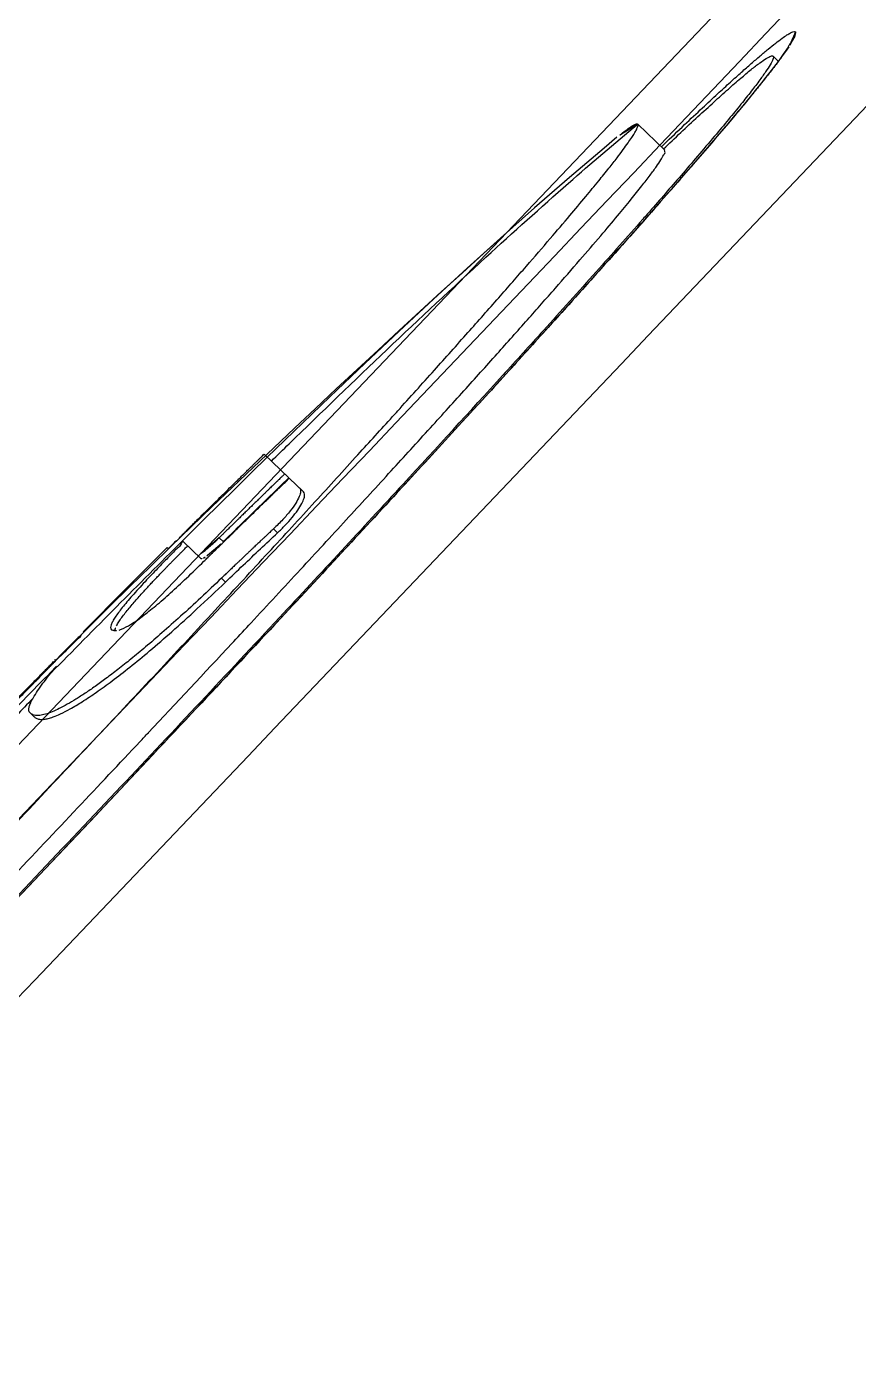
# Model space of a CAD drawing. Header units: millimetres. Extents: x 1145859089 to 1147511753, y -1047484727 to -1047247487.
# Drawn here: x 1146991962 to 1146991995.9, y -1047436506.9 to -1047436452.2 of the extents above; entities that cross this region are included whole.
import ezdxf
from ezdxf.xclip import XClip

# ---------------------------------------------------------------- set-up
doc = ezdxf.new("R2010")
doc.units = ezdxf.units.MM
doc.header["$LTSCALE"] = 100
doc.header["$MEASUREMENT"] = 0
doc.header["$XCLIPFRAME"] = 2
doc.layers.get('0').update_dxf_attribs({"linetype": 'CONTINUOUS'})
doc.layers.add('XREF', color=135, linetype='CONTINUOUS')
doc.layers.add('단지배치도$0$W240910', color=135, linetype='CONTINUOUS')

# ---------------------------------------------------------------- blocks, each defined once
blk = doc.blocks.new('단지배치도$0$zw$9902')
at = {"layer": '단지배치도$0$W240910', "linetype": 'ByBlock', "ltscale": 20}
for p, q in [((62174.21, -65162.678), (62288.069, -65043.262)), ((62253.599, -65083.978), (62253.567, -65084.022)), ((62253.629, -65083.935), (62253.599, -65083.978)), ((62253.657, -65083.893), (62253.629, -65083.935)), ((62253.684, -65083.854), (62253.657, -65083.893)), ((62253.709, -65083.817), (62253.684, -65083.854)), ((62253.733, -65083.782), (62253.709, -65083.817)), ((62253.754, -65083.748), (62253.733, -65083.782)), ((62253.775, -65083.717), (62253.754, -65083.748)), ((62253.793, -65083.688), (62253.775, -65083.717)), ((62253.81, -65083.661), (62253.793, -65083.688)), ((62253.825, -65083.636), (62253.81, -65083.661)), ((62253.839, -65083.613), (62253.825, -65083.636)), ((62253.85, -65083.593), (62253.839, -65083.613)), ((62253.861, -65083.575), (62253.85, -65083.593)), ((62253.869, -65083.56), (62253.861, -65083.575)), ((62253.876, -65083.547), (62253.869, -65083.56)), ((62253.881, -65083.537), (62253.876, -65083.547)), ((62253.884, -65083.53), (62253.881, -65083.537)), ((62253.886, -65083.527), (62253.884, -65083.53)), ((62253.886, -65083.527), (62253.886, -65083.527)), ((62253.208, -65084.507), (62253.111, -65084.633)), ((62253.19, -65084.048), (62253.402, -65084.249)), ((62253.299, -65084.387), (62253.208, -65084.507)), ((62253.384, -65084.274), (62253.299, -65084.387)), ((62253.462, -65084.168), (62253.384, -65084.274)), ((62253.534, -65084.069), (62253.462, -65084.168)), ((62253.567, -65084.022), (62253.534, -65084.069)), ((62252.896, -65084.909), (62252.716, -65085.135)), ((62253.007, -65084.767), (62252.896, -65084.909)), ((62253.111, -65084.633), (62253.007, -65084.767)), ((62252.521, -65085.378), (62252.308, -65085.64)), ((62252.716, -65085.135), (62252.521, -65085.378)), ((62252.078, -65085.919), (62251.832, -65086.217)), ((62252.308, -65085.64), (62252.078, -65085.919)), ((62251.568, -65086.532), (62251.289, -65086.864)), ((62251.832, -65086.217), (62251.568, -65086.532)), ((62248.778, -65087.872), (62247.676, -65086.821)), ((62250.994, -65087.212), (62250.684, -65087.576)), ((62251.289, -65086.864), (62250.994, -65087.212)), ((62246.306, -65087.788), (62244.899, -65088.983)), ((62246.831, -65087.352), (62246.306, -65087.788)), ((62248.638, -65087.738), (62248.644, -65087.732)), ((62250.684, -65087.576), (62250.358, -65087.956)), ((62250.018, -65088.35), (62249.541, -65088.9)), ((62250.358, -65087.956), (62250.018, -65088.35)), ((62249.541, -65088.9), (62249.038, -65089.476)), ((62244.899, -65088.983), (62243.474, -65090.225)), ((62249.038, -65089.476), (62248.51, -65090.078)), ((62243.474, -65090.225), (62242.084, -65091.462)), ((62248.51, -65090.078), (62247.957, -65090.706)), ((62247.957, -65090.706), (62247.379, -65091.358)), ((62242.084, -65091.462), (62240.734, -65092.686)), ((62247.379, -65091.358), (62246.778, -65092.034)), ((62246.778, -65092.034), (62246.152, -65092.734)), ((62240.734, -65092.686), (62239.363, -65093.947)), ((62246.152, -65092.734), (62245.503, -65093.458)), ((62245.503, -65093.458), (62244.832, -65094.205)), ((62239.363, -65093.947), (62237.965, -65095.247)), ((62244.832, -65094.205), (62244.138, -65094.974)), ((62237.965, -65095.247), (62236.567, -65096.564)), ((62244.138, -65094.974), (62243.422, -65095.764)), ((62243.422, -65095.764), (62242.687, -65096.574)), ((62236.567, -65096.564), (62235.137, -65097.924)), ((62242.687, -65096.574), (62241.932, -65097.402)), ((62241.932, -65097.402), (62241.159, -65098.249)), ((62235.137, -65097.924), (62233.673, -65099.33)), ((62241.159, -65098.249), (62240.369, -65099.113)), ((62240.369, -65099.113), (62239.563, -65099.992)), ((62233.673, -65099.33), (62232.588, -65100.382)), ((62232.458, -65100.257), (62233.466, -65101.218)), ((62239.563, -65099.992), (62238.533, -65101.111)), ((62233.485, -65101.237), (62234.066, -65101.791)), ((62238.533, -65101.111), (62237.481, -65102.251)), ((62237.481, -65102.251), (62236.404, -65103.417)), ((62230.631, -65103.659), (62230.797, -65103.817)), ((62232.838, -65103.299), (62233.005, -65103.458)), ((62236.404, -65103.417), (62235.295, -65104.613)), ((62228.515, -65104.058), (62226.837, -65105.729)), ((62228.514, -65104.058), (62228.558, -65104.1)), ((62229.883, -65104.501), (62229.181, -65103.832)), ((62235.295, -65104.613), (62234.15, -65105.845)), ((62230.724, -65105.303), (62230.89, -65105.462)), ((62226.837, -65105.729), (62225.085, -65107.487)), ((62234.15, -65105.845), (62232.962, -65107.12)), ((62225.095, -65107.497), (62225.085, -65107.487)), ((62232.962, -65107.12), (62231.977, -65108.175)), ((62231.154, -65107.953), (62231.219, -65107.883)), ((62223.975, -65108.662), (62224.321, -65108.312)), ((62231.977, -65108.175), (62230.959, -65109.264)), ((62224.005, -65108.894), (62223.751, -65109.152)), ((62223.948, -65108.636), (62223.975, -65108.662)), ((62223.161, -65109.44), (62223.186, -65109.465)), ((62230.959, -65109.264), (62229.905, -65110.388)), ((62223.077, -65110.937), (62222.91, -65110.778)), ((62229.905, -65110.388), (62228.825, -65111.539)), ((62228.825, -65111.539), (62227.727, -65112.706)), ((62227.727, -65112.706), (62226.623, -65113.878)), ((62226.623, -65113.878), (62225.521, -65115.046)), ((62225.521, -65115.046), (62224.432, -65116.197)), ((62224.432, -65116.197), (62223.104, -65117.598)), ((62223.104, -65117.598), (62221.824, -65118.946))]:
    blk.add_line(p, q, dxfattribs=at)
at = {"layer": '단지배치도$0$W240910'}
blk.add_arc((57394.291, -57699.4), 11431.377, 251.6277496, 321.4181311, dxfattribs=at)
at = {"layer": '단지배치도$0$W240910', "linetype": 'ByBlock', "ltscale": 20}
for centre, radius, start, end in [((41791.48, -45638.696), 28226.861, 316.1617116, 316.5676775), ((41450.437, -45313.524), 28703.079, 316.1634055, 316.5659905), ((61506.6, -64427.202), 994.87, 317.332166, 317.678043), ((62627.329, -65504.408), 564.854, 134.33402, 134.82586), ((62709.342, -65586.643), 680.995, 134.842323, 135.481846), ((61244.896, -64189.128), 1347.94, 316.814872, 317.027206), ((62743.96, -65620.633), 729.311, 135.583076, 135.73487)]:
    blk.add_arc(centre, radius, start, end, dxfattribs=at)
at = {"layer": '단지배치도$0$W240910', "linetype": 'ByBlock', "ltscale": 20, "extrusion": (0, 0, -1)}
blk.add_ellipse((62567.39, -65452.708), major_axis=(-485.991, -11.578), ratio=1, start_param=0.708795, end_param=0.862005, dxfattribs=at)
at = {"layer": '단지배치도$0$W240910', "linetype": 'ByBlock', "ltscale": 20}
for points, knots in [([(62248.644, -65087.732), (62248.68, -65087.698), (62248.994, -65087.398), (62249.55, -65086.87), (62250.277, -65086.187), (62250.9, -65085.609), (62251.43, -65085.124), (62251.887, -65084.713), (62252.289, -65084.358), (62252.652, -65084.045), (62252.983, -65083.767), (62253.28, -65083.528), (62253.534, -65083.335), (62253.734, -65083.195), (62253.886, -65083.104), (62253.993, -65083.053), (62254.08, -65083.031), (62254.104, -65083.055)], [0, 0, 0, 0, 0.148021, 1.303745, 2.298237, 3.141822, 3.851049, 4.45559, 4.984101, 5.459902, 5.893388, 6.280951, 6.605326, 6.848571, 7.016796, 7.126248, 7.228192, 7.228192, 7.228192, 7.228192]), ([(62254.104, -65083.055), (62254.128, -65083.077), (62254.113, -65083.16), (62254.07, -65083.265), (62253.991, -65083.414), (62253.906, -65083.551), (62253.845, -65083.644), (62253.827, -65083.671)], [0, 0, 0, 0, 0.0980617, 0.201128, 0.3602246, 0.5936368, 0.6907797, 0.6907797, 0.6907797, 0.6907797]), ([(62253.827, -65083.671), (62253.786, -65083.732), (62253.672, -65083.898), (62253.531, -65084.092), (62253.432, -65084.225), (62253.408, -65084.256)], [0, 0, 0, 0, 0.220338, 0.6039544, 0.7196038, 0.7196038, 0.7196038, 0.7196038]), ([(62253.408, -65084.256), (62253.346, -65084.34), (62253.187, -65084.548), (62252.918, -65084.892), (62252.586, -65085.307), (62252.201, -65085.779), (62251.747, -65086.327), (62251.205, -65086.97), (62250.563, -65087.723), (62249.812, -65088.595), (62248.94, -65089.594), (62247.936, -65090.735), (62246.783, -65092.033), (62245.463, -65093.508), (62243.958, -65095.178), (62242.245, -65097.065), (62240.3, -65099.193), (62238.097, -65101.59), (62235.602, -65104.287), (62232.778, -65107.323), (62229.586, -65110.735), (62225.956, -65114.592), (62221.901, -65118.873), (62217.645, -65123.337), (62213.544, -65127.611), (62209.843, -65131.443), (62206.574, -65134.809), (62203.667, -65137.784), (62201.082, -65140.415), (62198.784, -65142.739), (62196.744, -65144.79), (62194.934, -65146.598), (62193.331, -65148.188), (62191.915, -65149.583), (62190.668, -65150.802), (62189.572, -65151.864), (62188.61, -65152.787), (62187.771, -65153.584), (62187.046, -65154.266), (62186.425, -65154.841), (62185.896, -65155.325), (62185.44, -65155.734), (62185.039, -65156.088), (62184.7, -65156.38), (62184.492, -65156.555), (62184.405, -65156.627)], [0, 0, 0, 0, 0.313904, 0.785938, 1.309904, 1.908722, 2.610799, 3.446041, 4.432154, 5.579577, 6.898803, 8.409937, 10.137933, 12.10808, 14.347045, 16.883775, 19.753734, 22.995188, 26.650958, 30.776923, 35.433042, 40.668896, 46.665278, 53.123251, 59.172395, 64.435061, 69.106362, 73.246956, 76.916151, 80.169465, 83.05019, 85.596842, 87.844859, 89.823381, 91.559072, 93.077294, 94.402921, 95.55651, 96.548523, 97.389382, 98.09617, 98.698881, 99.226154, 99.701164, 100.041093, 100.041093, 100.041093, 100.041093]), ([(62253.19, -65084.048), (62253.198, -65084.058), (62253.209, -65084.09), (62253.194, -65084.151), (62253.163, -65084.232), (62253.081, -65084.387), (62252.924, -65084.634), (62252.67, -65084.992), (62252.334, -65085.435), (62251.919, -65085.96), (62251.427, -65086.565), (62250.624, -65087.528), (62249.555, -65088.778), (62248.669, -65089.794), (62248.24, -65090.283)], [0, 0, 0, 0, 0.037854, 0.096807, 0.18345, 0.299451, 0.620754, 1.060569, 1.616799, 2.286868, 3.068011, 3.957376, 6.049129, 8.001669, 8.001669, 8.001669, 8.001669]), ([(62248.73, -65087.821), (62249.195, -65087.38), (62249.877, -65086.739), (62250.76, -65085.93), (62251.34, -65085.409), (62251.845, -65084.969), (62252.271, -65084.613), (62252.617, -65084.342), (62252.856, -65084.173), (62253.007, -65084.084), (62253.087, -65084.049), (62253.147, -65084.031), (62253.18, -65084.041), (62253.19, -65084.048)], [0, 0, 0, 0, 1.920561, 2.810156, 3.591512, 4.261774, 4.818171, 5.258124, 5.579532, 5.695572, 5.782243, 5.841216, 5.87908, 5.87908, 5.87908, 5.87908]), ([(62232.753, -65100.539), (62232.995, -65100.303), (62235.872, -65097.498), (62239.871, -65093.683), (62244.641, -65089.386), (62246.723, -65087.602), (62247.676, -65086.821)], [0, 0, 0, 0, 1.015514, 12.053259, 16.577359, 20.274834, 20.274834, 20.274834, 20.274834]), ([(62237.688, -65098.728), (62237.759, -65098.65), (62238.328, -65098.02), (62239.355, -65096.88), (62240.727, -65095.344), (62241.979, -65093.93), (62243.097, -65092.654), (62244.063, -65091.538), (62244.868, -65090.593), (62245.526, -65089.809), (62246.057, -65089.164), (62246.48, -65088.639), (62246.812, -65088.216), (62247.071, -65087.875), (62247.27, -65087.6), (62247.424, -65087.378), (62247.537, -65087.202), (62247.62, -65087.058), (62247.67, -65086.948), (62247.705, -65086.848), (62247.676, -65086.821)], [0, 0, 0, 0, 0.317667, 2.546569, 4.601266, 6.497077, 8.212421, 9.692432, 10.924248, 11.935786, 12.763703, 13.429295, 13.958653, 14.378781, 14.712775, 14.977527, 15.186198, 15.3462, 15.462877, 15.582439, 15.582439, 15.582439, 15.582439]), ([(62247.676, -65086.821), (62247.648, -65086.794), (62247.553, -65086.833), (62247.45, -65086.888), (62247.315, -65086.977), (62247.15, -65087.097), (62246.985, -65087.227), (62246.874, -65087.317), (62246.831, -65087.353)], [0, 0, 0, 0, 0.115839, 0.228888, 0.3842, 0.586991, 0.844952, 1.014035, 1.014035, 1.014035, 1.014035]), ([(62239.147, -65099.277), (62239.632, -65098.743), (62240.568, -65097.709), (62241.916, -65096.21), (62243.158, -65094.817), (62244.284, -65093.542), (62245.278, -65092.402), (62246.123, -65091.419), (62246.818, -65090.596), (62247.376, -65089.92), (62247.818, -65089.37), (62248.164, -65088.924), (62248.419, -65088.571), (62248.616, -65088.298), (62248.71, -65088.101), (62248.813, -65087.966), (62248.771, -65087.906), (62248.758, -65087.893)], [0, 0, 0, 0, 2.164869, 4.184166, 6.04779, 7.762806, 9.286848, 10.585733, 11.652675, 12.516561, 13.214865, 13.772063, 14.20558, 14.531009, 14.759687, 14.901069, 14.956033, 14.956033, 14.956033, 14.956033]), ([(62248.24, -65090.283), (62248.122, -65090.418), (62247.373, -65091.269), (62245.909, -65092.918), (62244.005, -65095.035), (62242.733, -65096.436), (62242.18, -65097.044)], [0, 0, 0, 0, 0.537005, 3.400659, 6.614663, 9.079079, 9.079079, 9.079079, 9.079079]), ([(62218.129, -65119.715), (62218.99, -65118.812), (62220.743, -65116.968), (62223.362, -65114.201), (62225.919, -65111.484), (62228.321, -65108.916), (62230.538, -65106.532), (62232.588, -65104.314), (62234.486, -65102.247), (62236.17, -65100.403), (62237.22, -65099.245), (62237.688, -65098.728)], [0, 0, 0, 0, 3.743672, 7.631825, 11.428276, 14.93902, 18.178212, 21.197, 23.998758, 26.597082, 28.688442, 28.688442, 28.688442, 28.688442]), ([(62231.219, -65107.883), (62231.454, -65107.63), (62232.362, -65106.654), (62233.893, -65105.004), (62235.762, -65102.979), (62237.491, -65101.094), (62238.603, -65099.874), (62239.14, -65099.283), (62239.147, -65099.277)], [0, 0, 0, 0, 1.036829, 3.999041, 6.750569, 9.30493, 11.673982, 11.701224, 11.701224, 11.701224, 11.701224]), ([(62229.001, -65103.66), (62229.025, -65103.636), (62229.075, -65103.586), (62229.155, -65103.507), (62229.243, -65103.419), (62229.342, -65103.322), (62229.451, -65103.214), (62229.571, -65103.094), (62229.705, -65102.962), (62229.852, -65102.817), (62230.014, -65102.657), (62230.192, -65102.481), (62230.388, -65102.288), (62230.601, -65102.077), (62230.825, -65101.857), (62231.044, -65101.642), (62231.243, -65101.446), (62231.42, -65101.272), (62231.577, -65101.118), (62231.719, -65100.98), (62231.846, -65100.855), (62231.962, -65100.742), (62232.066, -65100.64), (62232.161, -65100.547), (62232.246, -65100.464), (62232.344, -65100.368), (62232.414, -65100.3), (62232.458, -65100.257)], [0, 0, 0, 0, 0.101216, 0.21268, 0.337037, 0.475183, 0.628251, 0.797552, 0.984556, 1.19086, 1.418155, 1.668178, 1.942617, 2.242149, 2.568282, 2.885152, 3.162222, 3.407853, 3.62699, 3.823753, 4.001309, 4.162123, 4.30788, 4.439847, 4.55914, 4.666717, 4.850658, 4.850658, 4.850658, 4.850658]), ([(62238.123, -65101.472), (62236.448, -65103.289), (62232.632, -65107.404), (62226.475, -65113.966), (62219.653, -65121.157), (62212.794, -65128.314), (62206.53, -65134.78), (62202.598, -65138.792), (62200.859, -65140.554)], [0, 0, 0, 0, 7.412838, 16.836515, 26.99373, 37.150656, 46.573573, 54.002163, 54.002163, 54.002163, 54.002163]), ([(62230.006, -65104.619), (62230.048, -65104.578), (62230.113, -65104.514), (62230.206, -65104.423), (62230.287, -65104.343), (62230.376, -65104.256), (62230.475, -65104.159), (62230.583, -65104.052), (62230.703, -65103.935), (62230.836, -65103.806), (62230.981, -65103.664), (62231.141, -65103.508), (62231.316, -65103.337), (62231.508, -65103.15), (62231.715, -65102.949), (62231.926, -65102.743), (62232.128, -65102.547), (62232.311, -65102.37), (62232.473, -65102.213), (62232.617, -65102.074), (62232.747, -65101.948), (62232.865, -65101.835), (62232.971, -65101.732), (62233.068, -65101.639), (62233.155, -65101.555), (62233.235, -65101.478), (62233.344, -65101.373), (62233.427, -65101.294), (62233.485, -65101.237)], [0, 0, 0, 0, 0.17416, 0.276031, 0.388935, 0.513769, 0.651585, 0.803563, 0.971007, 1.15534, 1.358079, 1.580814, 1.825108, 2.092345, 2.384014, 2.69133, 2.977529, 3.229439, 3.453049, 3.65296, 3.832726, 3.995123, 4.142371, 4.276119, 4.397538, 4.507655, 4.607381, 4.851738, 4.851738, 4.851738, 4.851738]), ([(62233.299, -65101.06), (62233.276, -65101.082), (62233.224, -65101.133), (62233.146, -65101.207), (62233.062, -65101.289), (62232.973, -65101.375), (62232.867, -65101.477), (62232.767, -65101.574), (62232.677, -65101.662), (62232.599, -65101.737), (62232.515, -65101.819), (62232.423, -65101.908), (62232.323, -65102.005), (62232.215, -65102.111), (62232.097, -65102.225), (62231.969, -65102.35), (62231.832, -65102.484), (62231.692, -65102.62), (62231.559, -65102.75), (62231.439, -65102.866), (62231.334, -65102.97), (62231.239, -65103.062), (62231.154, -65103.146), (62231.077, -65103.221), (62230.988, -65103.308), (62230.891, -65103.403), (62230.789, -65103.503), (62230.705, -65103.586), (62230.654, -65103.636), (62230.631, -65103.659)], [0, 0, 0, 0, 0.095089, 0.219783, 0.322968, 0.445598, 0.591346, 0.764655, 0.863252, 0.970765, 1.087943, 1.215607, 1.354611, 1.505842, 1.670102, 1.848055, 2.040627, 2.245358, 2.433728, 2.59899, 2.745967, 2.877573, 2.996021, 3.1031, 3.200257, 3.369431, 3.510696, 3.62852, 3.724919, 3.724919, 3.724919, 3.724919]), ([(62230.797, -65103.817), (62231.1, -65103.52), (62231.698, -65102.934), (62232.588, -65102.068), (62233.175, -65101.499), (62233.466, -65101.218)], [0, 0, 0, 0, 1.271475, 2.513114, 3.724917, 3.724917, 3.724917, 3.724917]), ([(62233.899, -65101.632), (62233.934, -65101.665), (62233.959, -65101.799), (62233.883, -65102.008), (62233.739, -65102.276), (62233.511, -65102.588), (62233.207, -65102.94), (62232.969, -65103.176), (62232.838, -65103.299)], [0, 0, 0, 0, 0.143478, 0.361031, 0.665707, 1.052829, 1.51729, 2.057986, 2.057986, 2.057986, 2.057986]), ([(62233.005, -65103.458), (62233.111, -65103.358), (62233.315, -65103.158), (62233.592, -65102.851), (62233.82, -65102.557), (62233.988, -65102.294), (62234.086, -65102.075), (62234.123, -65101.908), (62234.091, -65101.815), (62234.066, -65101.791)], [0, 0, 0, 0, 0.437832, 0.858245, 1.237806, 1.553804, 1.792378, 1.953384, 2.060312, 2.060312, 2.060312, 2.060312]), ([(62228.558, -65104.1), (62228.607, -65104.052), (62228.704, -65103.955), (62228.852, -65103.808), (62228.951, -65103.71), (62229.001, -65103.66)], [0, 0, 0, 0, 0.2050972, 0.4131775, 0.6241854, 0.6241854, 0.6241854, 0.6241854]), ([(62230.631, -65103.659), (62230.607, -65103.636), (62230.554, -65103.759), (62230.466, -65103.807), (62230.36, -65103.916), (62230.259, -65104.001), (62230.167, -65104.08), (62230.091, -65104.142), (62230.01, -65104.207), (62229.901, -65104.279), (62229.771, -65104.394), (62229.716, -65104.342)], [0, 0, 0, 0, 0.099852, 0.220205, 0.362888, 0.530834, 0.624621, 0.724171, 0.82741, 0.928421, 1.154137, 1.154137, 1.154137, 1.154137]), ([(62232.838, -65103.299), (62232.81, -65103.325), (62232.76, -65103.372), (62232.679, -65103.448), (62232.601, -65103.521), (62232.517, -65103.6), (62232.429, -65103.683), (62232.324, -65103.782), (62232.225, -65103.875), (62232.135, -65103.96), (62232.059, -65104.032), (62231.977, -65104.11), (62231.887, -65104.195), (62231.79, -65104.287), (62231.685, -65104.386), (62231.577, -65104.489), (62231.473, -65104.588), (62231.379, -65104.677), (62231.295, -65104.757), (62231.201, -65104.846), (62231.101, -65104.942), (62230.996, -65105.043), (62230.909, -65105.125), (62230.82, -65105.21), (62230.76, -65105.268), (62230.724, -65105.303)], [0, 0, 0, 0, 0.112954, 0.208496, 0.331779, 0.433261, 0.553589, 0.696324, 0.865585, 0.961592, 1.066042, 1.179595, 1.302893, 1.436481, 1.58099, 1.736669, 1.883678, 2.012234, 2.126246, 2.228064, 2.40197, 2.544523, 2.662842, 2.761843, 2.912936, 2.912936, 2.912936, 2.912936]), ([(62230.89, -65105.462), (62231.128, -65105.234), (62231.601, -65104.782), (62232.306, -65104.114), (62232.773, -65103.675), (62233.005, -65103.458)], [0, 0, 0, 0, 0.989544, 1.960523, 2.912934, 2.912934, 2.912934, 2.912934]), ([(62229.181, -65103.832), (62229.134, -65103.787), (62229.039, -65104.018), (62228.887, -65104.11), (62228.72, -65104.297), (62228.535, -65104.479), (62228.331, -65104.689), (62228.108, -65104.92), (62227.863, -65105.176), (62227.603, -65105.453), (62227.341, -65105.737), (62227.096, -65106.012), (62226.878, -65106.264), (62226.688, -65106.493), (62226.527, -65106.7), (62226.395, -65106.885), (62226.293, -65107.053), (62226.214, -65107.208), (62226.192, -65107.357), (62226.24, -65107.403)], [0, 0, 0, 0, 0.195011, 0.405941, 0.642777, 0.905836, 1.19659, 1.517326, 1.87024, 2.25796, 2.658507, 3.030466, 3.362542, 3.658502, 3.92079, 4.149796, 4.343803, 4.500246, 4.69802, 4.69802, 4.69802, 4.69802]), ([(62226.444, -65107.244), (62226.473, -65107.19), (62226.541, -65107.075), (62226.662, -65106.902), (62226.803, -65106.717), (62226.957, -65106.527), (62227.119, -65106.336), (62227.283, -65106.148), (62227.445, -65105.966), (62227.602, -65105.793), (62227.752, -65105.631), (62227.893, -65105.48), (62228.025, -65105.34), (62228.149, -65105.21), (62228.264, -65105.09), (62228.371, -65104.979), (62228.471, -65104.875), (62228.564, -65104.779), (62228.651, -65104.69), (62228.732, -65104.608), (62228.805, -65104.534), (62228.889, -65104.449), (62228.98, -65104.357), (62229.077, -65104.26), (62229.159, -65104.178), (62229.247, -65104.09), (62229.309, -65104.028), (62229.347, -65103.991)], [0, 0, 0, 0, 0.18482, 0.399634, 0.634331, 0.880768, 1.133215, 1.385465, 1.630793, 1.864656, 2.085114, 2.291887, 2.484706, 2.66379, 2.829812, 2.983805, 3.127128, 3.261057, 3.38575, 3.500511, 3.604704, 3.698441, 3.860084, 3.994572, 4.108376, 4.208118, 4.369264, 4.369264, 4.369264, 4.369264]), ([(62230.125, -65104.401), (62230.132, -65104.396), (62230.187, -65104.357), (62230.282, -65104.282), (62230.403, -65104.18), (62230.508, -65104.088), (62230.597, -65104.007), (62230.692, -65103.918), (62230.758, -65103.856), (62230.797, -65103.817)], [0, 0, 0, 0, 0.0286483, 0.202492, 0.3627056, 0.5025188, 0.6215872, 0.72481, 0.891535, 0.891535, 0.891535, 0.891535]), ([(62226.558, -65107.42), (62226.591, -65107.409), (62226.75, -65107.345), (62227.069, -65107.173), (62227.529, -65106.849), (62228.069, -65106.416), (62228.671, -65105.89), (62229.324, -65105.283), (62229.772, -65104.849), (62230.006, -65104.619)], [0, 0, 0, 0, 0.103432, 0.513998, 1.083013, 1.788604, 2.591194, 3.480034, 4.463626, 4.463626, 4.463626, 4.463626]), ([(62229.994, -65104.484), (62230.001, -65104.481), (62230.045, -65104.454), (62230.088, -65104.426), (62230.125, -65104.401)], [0, 0, 0, 0, 0.0226947, 0.154275, 0.154275, 0.154275, 0.154275]), ([(62230.724, -65105.303), (62230.444, -65105.571), (62229.892, -65106.094), (62229.083, -65106.837), (62228.333, -65107.505), (62227.658, -65108.085), (62227.059, -65108.582), (62226.52, -65109.01), (62226.033, -65109.382), (62225.588, -65109.706), (62225.18, -65109.987), (62224.802, -65110.231), (62224.452, -65110.439), (62224.129, -65110.613), (62223.832, -65110.75), (62223.565, -65110.847), (62223.34, -65110.899), (62223.166, -65110.904), (62223.022, -65110.87), (62222.948, -65110.814), (62222.91, -65110.778)], [0, 0, 0, 0, 1.16257, 2.280251, 3.29542, 4.176424, 4.948514, 5.631315, 6.240232, 6.787216, 7.281357, 7.729263, 8.135329, 8.501917, 8.829303, 9.116603, 9.352359, 9.519651, 9.634222, 9.7897, 9.7897, 9.7897, 9.7897]), ([(62223.077, -65110.937), (62223.105, -65110.964), (62223.173, -65111.02), (62223.324, -65111.065), (62223.491, -65111.057), (62223.679, -65111.019), (62223.899, -65110.948), (62224.2, -65110.82), (62224.595, -65110.614), (62225.082, -65110.321), (62225.652, -65109.94), (62226.297, -65109.471), (62227.021, -65108.908), (62227.833, -65108.24), (62228.747, -65107.449), (62229.781, -65106.513), (62230.505, -65105.831), (62230.89, -65105.462)], [0, 0, 0, 0, 0.118596, 0.259742, 0.460965, 0.614568, 0.833792, 1.152184, 1.597101, 2.167626, 2.856983, 3.651553, 4.561285, 5.608192, 6.805232, 8.187969, 9.789716, 9.789716, 9.789716, 9.789716]), ([(62224.321, -65108.312), (62224.352, -65108.343), (62224.419, -65108.177), (62224.532, -65108.109), (62224.637, -65107.987), (62224.732, -65107.891), (62224.808, -65107.81), (62224.891, -65107.73), (62224.963, -65107.628), (62225.145, -65107.544), (62225.095, -65107.497)], [0, 0, 0, 0, 0.132267, 0.291369, 0.480203, 0.586289, 0.699205, 0.815635, 0.920594, 1.125394, 1.125394, 1.125394, 1.125394]), ([(62226.24, -65107.403), (62226.279, -65107.441), (62226.401, -65107.46), (62226.506, -65107.437), (62226.558, -65107.42)], [0, 0, 0, 0, 0.1644097, 0.3278175, 0.3278175, 0.3278175, 0.3278175]), ([(62226.374, -65107.448), (62226.376, -65107.425), (62226.39, -65107.354), (62226.421, -65107.287), (62226.444, -65107.244)], [0, 0, 0, 0, 0.0700071, 0.2170755, 0.2170755, 0.2170755, 0.2170755]), ([(62223.751, -65109.152), (62223.166, -65109.747), (62221.961, -65110.977), (62220.23, -65112.756), (62219.085, -65113.941), (62218.557, -65114.489)], [0, 0, 0, 0, 2.502735, 5.165204, 7.447969, 7.447969, 7.447969, 7.447969]), ([(62218.573, -65114.204), (62218.607, -65114.169), (62218.683, -65114.09), (62218.783, -65113.986), (62218.876, -65113.89), (62218.957, -65113.806), (62219.046, -65113.714), (62219.144, -65113.613), (62219.252, -65113.501), (62219.371, -65113.377), (62219.503, -65113.241), (62219.648, -65113.092), (62219.807, -65112.927), (62219.983, -65112.745), (62220.177, -65112.546), (62220.391, -65112.326), (62220.626, -65112.084), (62220.884, -65111.819), (62221.166, -65111.529), (62221.467, -65111.22), (62221.767, -65110.913), (62222.048, -65110.626), (62222.296, -65110.372), (62222.517, -65110.146), (62222.715, -65109.944), (62222.893, -65109.763), (62223.054, -65109.599), (62223.2, -65109.45), (62223.333, -65109.315), (62223.453, -65109.192), (62223.563, -65109.08), (62223.664, -65108.979), (62223.755, -65108.886), (62223.838, -65108.801), (62223.911, -65108.728), (62223.956, -65108.682), (62223.975, -65108.662)], [0, 0, 0, 0, 0.146797, 0.327675, 0.432694, 0.548589, 0.676395, 0.817275, 0.972512, 1.14355, 1.331994, 1.539634, 1.768441, 2.020558, 2.298256, 2.603906, 2.940022, 3.30906, 3.713162, 4.153195, 4.603544, 5.003521, 5.356171, 5.669828, 5.95075, 6.203727, 6.432484, 6.640047, 6.828834, 7.000657, 7.15709, 7.299559, 7.429341, 7.547589, 7.655318, 7.739113, 7.739113, 7.739113, 7.739113]), ([(62223.88, -65108.697), (62223.877, -65108.703), (62223.846, -65108.761), (62223.758, -65108.824), (62223.661, -65108.932), (62223.558, -65109.033), (62223.438, -65109.168), (62223.302, -65109.252), (62223.21, -65109.487), (62223.161, -65109.44)], [0, 0, 0, 0, 0.020973, 0.195028, 0.313432, 0.457468, 0.631209, 0.830617, 1.035233, 1.035233, 1.035233, 1.035233]), ([(62223.774, -65109.174), (62223.799, -65109.143), (62223.849, -65109.081), (62223.926, -65108.988), (62223.979, -65108.925), (62224.005, -65108.894)], [0, 0, 0, 0, 0.1187338, 0.2398341, 0.3631489, 0.3631489, 0.3631489, 0.3631489]), ([(62223.161, -65109.44), (62223.117, -65109.484), (62223.049, -65109.554), (62222.953, -65109.652), (62222.869, -65109.737), (62222.776, -65109.832), (62222.673, -65109.937), (62222.559, -65110.053), (62222.434, -65110.181), (62222.296, -65110.322), (62222.144, -65110.477), (62221.976, -65110.648), (62221.792, -65110.836), (62221.59, -65111.043), (62221.368, -65111.271), (62221.125, -65111.519), (62220.861, -65111.79), (62220.575, -65112.085), (62220.278, -65112.389), (62219.992, -65112.684), (62219.733, -65112.951), (62219.504, -65113.188), (62219.299, -65113.399), (62219.115, -65113.589), (62218.951, -65113.76), (62218.818, -65113.897), (62218.74, -65113.978), (62218.71, -65114.008)], [0, 0, 0, 0, 0.184426, 0.292401, 0.412165, 0.544699, 0.691154, 0.852839, 1.031212, 1.227885, 1.444622, 1.683337, 1.94606, 2.234907, 2.551956, 2.899001, 3.276921, 3.687612, 4.131091, 4.551906, 4.919952, 5.247488, 5.540496, 5.803723, 6.039756, 6.250901, 6.377263, 6.377263, 6.377263, 6.377263]), ([(62222.91, -65110.778), (62222.875, -65110.744), (62222.865, -65110.636), (62222.904, -65110.489), (62222.979, -65110.31), (62223.106, -65110.084), (62223.286, -65109.809), (62223.514, -65109.499), (62223.684, -65109.284), (62223.774, -65109.174)], [0, 0, 0, 0, 0.147564, 0.278021, 0.465247, 0.723521, 1.056426, 1.451024, 1.877742, 1.877742, 1.877742, 1.877742]), ([(62219.147, -65120.685), (62220.141, -65119.643), (62222.052, -65117.634), (62224.804, -65114.724), (62226.674, -65112.738), (62227.63, -65111.72), (62227.742, -65111.601)], [0, 0, 0, 0, 4.321778, 8.317016, 12.015205, 12.505484, 12.505484, 12.505484, 12.505484])]:
    blk.add_open_spline(points, degree=3, knots=knots, dxfattribs=at)
for points in [[(62229.883, -65104.501), (62229.91, -65104.527), (62229.962, -65104.503), (62229.994, -65104.484)], [(62223.947, -65108.636), (62223.925, -65108.615), (62223.895, -65108.671), (62223.88, -65108.697)]]:
    blk.add_open_spline(points, degree=3, dxfattribs=at)
blk = doc.blocks.new('단지배치도')
blk.add_blockref('단지배치도$0$zw$9902', (141034.193, 142437.157))

msp = doc.modelspace()

# ---------------------------------------------------------------- block references
at = {"layer": 'XREF'}
ref = msp.add_blockref('단지배치도', (1146788705.034274, -1047513806.462535), dxfattribs=at)
XClip(ref).set_block_clipping_path([(72982.4064819524, 34919.7593965298), (360382.4067475507, 255319.7593436697)])

doc.saveas('drawing.dxf')
